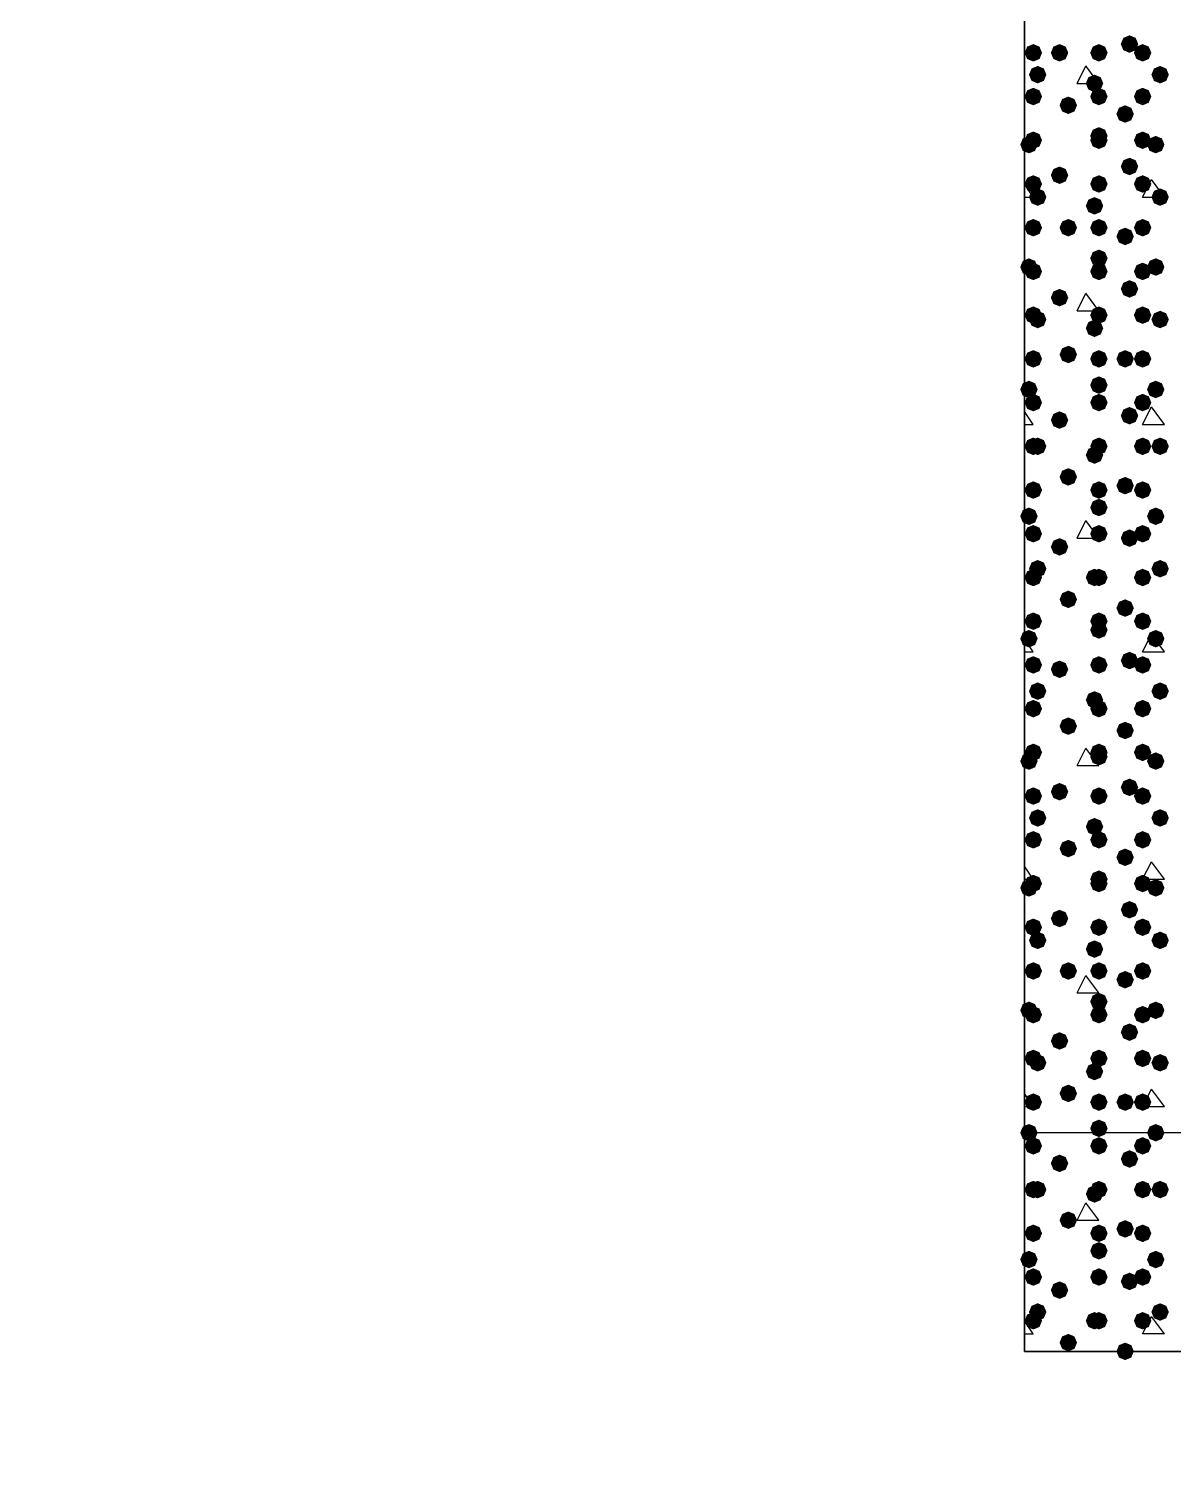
# Model space of a CAD drawing. Header units: millimetres. Extents: x 0 to 420, y 0 to 297.
# Drawn here: x 212.65 to 223.73, y 182.31 to 196.24 of the extents above; entities that cross this region are included whole.
import ezdxf

# ---------------------------------------------------------------- set-up
doc = ezdxf.new("R2010")
doc.units = ezdxf.units.MM
doc.layers.get('0').update_dxf_attribs({"linetype": 'CONTINUOUS'})

msp = doc.modelspace()

# ---------------------------------------------------------------- hatches: boundary and pattern name
at = {"true_color": 0x000008}
for points in [[(223.393, 196.088), (223.368129, 196.028204), (223.308333, 196.003333), (223.248538, 196.028204), (223.223667, 196.088), (223.248537, 196.147796), (223.308333, 196.172667), (223.368129, 196.147796)], [(222.461667, 196.003333), (222.436796, 195.943537), (222.377, 195.918667), (222.317204, 195.943537), (222.292333, 196.003333), (222.317204, 196.063129), (222.377, 196.088), (222.436796, 196.063129)], [(222.715667, 196.003333), (222.690796, 195.943537), (222.631, 195.918667), (222.571204, 195.943537), (222.546333, 196.003333), (222.571204, 196.063129), (222.631, 196.088), (222.690796, 196.063129)], [(223.096667, 196.003333), (223.071796, 195.943537), (223.012, 195.918667), (222.952204, 195.943537), (222.927333, 196.003333), (222.952204, 196.063129), (223.012, 196.088), (223.071796, 196.063129)], [(223.52, 196.003333), (223.495129, 195.943537), (223.435333, 195.918667), (223.375538, 195.943537), (223.350667, 196.003333), (223.375537, 196.063129), (223.435333, 196.088), (223.495129, 196.063129)], [(222.504, 195.791667), (222.479129, 195.731871), (222.419333, 195.707), (222.359537, 195.731871), (222.334667, 195.791667), (222.359537, 195.851462), (222.419333, 195.876333), (222.479129, 195.851463)], [(223.689333, 195.791667), (223.664463, 195.731871), (223.604667, 195.707), (223.544871, 195.731871), (223.52, 195.791667), (223.544871, 195.851462), (223.604667, 195.876333), (223.664462, 195.851463)], [(223.054333, 195.707), (223.029462, 195.647204), (222.969667, 195.622333), (222.909871, 195.647204), (222.885, 195.707), (222.909871, 195.766796), (222.969667, 195.791667), (223.029462, 195.766796)], [(222.461667, 195.58), (222.436796, 195.520204), (222.377, 195.495333), (222.317204, 195.520204), (222.292333, 195.58), (222.317204, 195.639796), (222.377, 195.664667), (222.436796, 195.639796)], [(222.800333, 195.495333), (222.775462, 195.435537), (222.715667, 195.410667), (222.655871, 195.435537), (222.631, 195.495333), (222.655871, 195.555129), (222.715667, 195.58), (222.775462, 195.555129)], [(223.096667, 195.58), (223.071796, 195.520204), (223.012, 195.495333), (222.952204, 195.520204), (222.927333, 195.58), (222.952204, 195.639796), (223.012, 195.664667), (223.071796, 195.639796)], [(223.52, 195.58), (223.495129, 195.520204), (223.435333, 195.495333), (223.375538, 195.520204), (223.350667, 195.58), (223.375537, 195.639796), (223.435333, 195.664667), (223.495129, 195.639796)], [(223.350667, 195.410667), (223.325796, 195.350871), (223.266, 195.326), (223.206204, 195.350871), (223.181333, 195.410667), (223.206204, 195.470462), (223.266, 195.495333), (223.325796, 195.470463)], [(223.096667, 195.199), (223.071796, 195.139204), (223.012, 195.114333), (222.952204, 195.139204), (222.927333, 195.199), (222.952204, 195.258796), (223.012, 195.283667), (223.071796, 195.258796)], [(222.419333, 195.114333), (222.394463, 195.054537), (222.334667, 195.029667), (222.274871, 195.054537), (222.25, 195.114333), (222.274871, 195.174129), (222.334667, 195.199), (222.394462, 195.174129)], [(222.461667, 195.156667), (222.436796, 195.096871), (222.377, 195.072), (222.317204, 195.096871), (222.292333, 195.156667), (222.317204, 195.216462), (222.377, 195.241333), (222.436796, 195.216463)], [(223.096667, 195.156667), (223.071796, 195.096871), (223.012, 195.072), (222.952204, 195.096871), (222.927333, 195.156667), (222.952204, 195.216462), (223.012, 195.241333), (223.071796, 195.216463)], [(223.52, 195.156667), (223.495129, 195.096871), (223.435333, 195.072), (223.375538, 195.096871), (223.350667, 195.156667), (223.375537, 195.216462), (223.435333, 195.241333), (223.495129, 195.216463)], [(223.647, 195.114333), (223.622129, 195.054537), (223.562333, 195.029667), (223.502537, 195.054537), (223.477667, 195.114333), (223.502537, 195.174129), (223.562333, 195.199), (223.622129, 195.174129)], [(222.715667, 194.818), (222.690796, 194.758204), (222.631, 194.733333), (222.571204, 194.758204), (222.546333, 194.818), (222.571204, 194.877796), (222.631, 194.902667), (222.690796, 194.877796)], [(223.393, 194.902667), (223.368129, 194.842871), (223.308333, 194.818), (223.248538, 194.842871), (223.223667, 194.902667), (223.248537, 194.962462), (223.308333, 194.987333), (223.368129, 194.962463)], [(222.461667, 194.733333), (222.436796, 194.673537), (222.377, 194.648667), (222.317204, 194.673537), (222.292333, 194.733333), (222.317204, 194.793129), (222.377, 194.818), (222.436796, 194.793129)], [(223.096667, 194.733333), (223.071796, 194.673537), (223.012, 194.648667), (222.952204, 194.673537), (222.927333, 194.733333), (222.952204, 194.793129), (223.012, 194.818), (223.071796, 194.793129)], [(223.52, 194.733333), (223.495129, 194.673537), (223.435333, 194.648667), (223.375538, 194.673537), (223.350667, 194.733333), (223.375537, 194.793129), (223.435333, 194.818), (223.495129, 194.793129)], [(222.504, 194.606333), (222.479129, 194.546537), (222.419333, 194.521667), (222.359537, 194.546537), (222.334667, 194.606333), (222.359537, 194.666129), (222.419333, 194.691), (222.479129, 194.666129)], [(223.054333, 194.521667), (223.029462, 194.461871), (222.969667, 194.437), (222.909871, 194.461871), (222.885, 194.521667), (222.909871, 194.581462), (222.969667, 194.606333), (223.029462, 194.581463)], [(223.689333, 194.606333), (223.664463, 194.546537), (223.604667, 194.521667), (223.544871, 194.546537), (223.52, 194.606333), (223.544871, 194.666129), (223.604667, 194.691), (223.664462, 194.666129)], [(222.461667, 194.31), (222.436796, 194.250204), (222.377, 194.225333), (222.317204, 194.250204), (222.292333, 194.31), (222.317204, 194.369796), (222.377, 194.394667), (222.436796, 194.369796)], [(222.800333, 194.31), (222.775462, 194.250204), (222.715667, 194.225333), (222.655871, 194.250204), (222.631, 194.31), (222.655871, 194.369796), (222.715667, 194.394667), (222.775462, 194.369796)], [(223.096667, 194.31), (223.071796, 194.250204), (223.012, 194.225333), (222.952204, 194.250204), (222.927333, 194.31), (222.952204, 194.369796), (223.012, 194.394667), (223.071796, 194.369796)], [(223.350667, 194.225333), (223.325796, 194.165537), (223.266, 194.140667), (223.206204, 194.165537), (223.181333, 194.225333), (223.206204, 194.285129), (223.266, 194.31), (223.325796, 194.285129)], [(223.52, 194.31), (223.495129, 194.250204), (223.435333, 194.225333), (223.375538, 194.250204), (223.350667, 194.31), (223.375537, 194.369796), (223.435333, 194.394667), (223.495129, 194.369796)], [(222.419333, 193.929), (222.394463, 193.869204), (222.334667, 193.844333), (222.274871, 193.869204), (222.25, 193.929), (222.274871, 193.988796), (222.334667, 194.013667), (222.394462, 193.988796)], [(223.096667, 194.013667), (223.071796, 193.953871), (223.012, 193.929), (222.952204, 193.953871), (222.927333, 194.013667), (222.952204, 194.073462), (223.012, 194.098333), (223.071796, 194.073463)], [(223.647, 193.929), (223.622129, 193.869204), (223.562333, 193.844333), (223.502537, 193.869204), (223.477667, 193.929), (223.502537, 193.988796), (223.562333, 194.013667), (223.622129, 193.988796)], [(222.461667, 193.886667), (222.436796, 193.826871), (222.377, 193.802), (222.317204, 193.826871), (222.292333, 193.886667), (222.317204, 193.946462), (222.377, 193.971333), (222.436796, 193.946463)], [(223.096667, 193.886667), (223.071796, 193.826871), (223.012, 193.802), (222.952204, 193.826871), (222.927333, 193.886667), (222.952204, 193.946462), (223.012, 193.971333), (223.071796, 193.946463)], [(223.52, 193.886667), (223.495129, 193.826871), (223.435333, 193.802), (223.375538, 193.826871), (223.350667, 193.886667), (223.375537, 193.946462), (223.435333, 193.971333), (223.495129, 193.946463)], [(223.393, 193.717333), (223.368129, 193.657537), (223.308333, 193.632667), (223.248538, 193.657537), (223.223667, 193.717333), (223.248537, 193.777129), (223.308333, 193.802), (223.368129, 193.777129)], [(222.715667, 193.632667), (222.690796, 193.572871), (222.631, 193.548), (222.571204, 193.572871), (222.546333, 193.632667), (222.571204, 193.692462), (222.631, 193.717333), (222.690796, 193.692463)], [(222.461667, 193.463333), (222.436796, 193.403537), (222.377, 193.378667), (222.317204, 193.403537), (222.292333, 193.463333), (222.317204, 193.523129), (222.377, 193.548), (222.436796, 193.523129)], [(222.504, 193.421), (222.479129, 193.361204), (222.419333, 193.336333), (222.359537, 193.361204), (222.334667, 193.421), (222.359537, 193.480796), (222.419333, 193.505667), (222.479129, 193.480796)], [(223.096667, 193.463333), (223.071796, 193.403537), (223.012, 193.378667), (222.952204, 193.403537), (222.927333, 193.463333), (222.952204, 193.523129), (223.012, 193.548), (223.071796, 193.523129)], [(223.52, 193.463333), (223.495129, 193.403537), (223.435333, 193.378667), (223.375538, 193.403537), (223.350667, 193.463333), (223.375537, 193.523129), (223.435333, 193.548), (223.495129, 193.523129)], [(223.689333, 193.421), (223.664463, 193.361204), (223.604667, 193.336333), (223.544871, 193.361204), (223.52, 193.421), (223.544871, 193.480796), (223.604667, 193.505667), (223.664462, 193.480796)], [(223.054333, 193.336333), (223.029462, 193.276537), (222.969667, 193.251667), (222.909871, 193.276537), (222.885, 193.336333), (222.909871, 193.396129), (222.969667, 193.421), (223.029462, 193.396129)], [(222.461667, 193.04), (222.436796, 192.980204), (222.377, 192.955333), (222.317204, 192.980204), (222.292333, 193.04), (222.317204, 193.099796), (222.377, 193.124667), (222.436796, 193.099796)], [(222.800333, 193.082333), (222.775462, 193.022537), (222.715667, 192.997667), (222.655871, 193.022537), (222.631, 193.082333), (222.655871, 193.142129), (222.715667, 193.167), (222.775462, 193.142129)], [(223.096667, 193.04), (223.071796, 192.980204), (223.012, 192.955333), (222.952204, 192.980204), (222.927333, 193.04), (222.952204, 193.099796), (223.012, 193.124667), (223.071796, 193.099796)], [(223.350667, 193.04), (223.325796, 192.980204), (223.266, 192.955333), (223.206204, 192.980204), (223.181333, 193.04), (223.206204, 193.099796), (223.266, 193.124667), (223.325796, 193.099796)], [(223.52, 193.04), (223.495129, 192.980204), (223.435333, 192.955333), (223.375538, 192.980204), (223.350667, 193.04), (223.375537, 193.099796), (223.435333, 193.124667), (223.495129, 193.099796)], [(222.419333, 192.743667), (222.394463, 192.683871), (222.334667, 192.659), (222.274871, 192.683871), (222.25, 192.743667), (222.274871, 192.803462), (222.334667, 192.828333), (222.394462, 192.803463)], [(223.096667, 192.786), (223.071796, 192.726204), (223.012, 192.701333), (222.952204, 192.726204), (222.927333, 192.786), (222.952204, 192.845796), (223.012, 192.870667), (223.071796, 192.845796)], [(223.647, 192.743667), (223.622129, 192.683871), (223.562333, 192.659), (223.502537, 192.683871), (223.477667, 192.743667), (223.502537, 192.803462), (223.562333, 192.828333), (223.622129, 192.803463)], [(222.461667, 192.616667), (222.436796, 192.556871), (222.377, 192.532), (222.317204, 192.556871), (222.292333, 192.616667), (222.317204, 192.676462), (222.377, 192.701333), (222.436796, 192.676463)], [(223.096667, 192.616667), (223.071796, 192.556871), (223.012, 192.532), (222.952204, 192.556871), (222.927333, 192.616667), (222.952204, 192.676462), (223.012, 192.701333), (223.071796, 192.676463)], [(223.52, 192.616667), (223.495129, 192.556871), (223.435333, 192.532), (223.375538, 192.556871), (223.350667, 192.616667), (223.375537, 192.676462), (223.435333, 192.701333), (223.495129, 192.676463)], [(222.715667, 192.447333), (222.690796, 192.387537), (222.631, 192.362667), (222.571204, 192.387537), (222.546333, 192.447333), (222.571204, 192.507129), (222.631, 192.532), (222.690796, 192.507129)], [(223.393, 192.489667), (223.368129, 192.429871), (223.308333, 192.405), (223.248538, 192.429871), (223.223667, 192.489667), (223.248537, 192.549462), (223.308333, 192.574333), (223.368129, 192.549463)], [(222.461667, 192.193333), (222.436796, 192.133537), (222.377, 192.108667), (222.317204, 192.133537), (222.292333, 192.193333), (222.317204, 192.253129), (222.377, 192.278), (222.436796, 192.253129)], [(222.504, 192.193333), (222.479129, 192.133537), (222.419333, 192.108667), (222.359537, 192.133537), (222.334667, 192.193333), (222.359537, 192.253129), (222.419333, 192.278), (222.479129, 192.253129)], [(223.096667, 192.193333), (223.071796, 192.133537), (223.012, 192.108667), (222.952204, 192.133537), (222.927333, 192.193333), (222.952204, 192.253129), (223.012, 192.278), (223.071796, 192.253129)], [(223.52, 192.193333), (223.495129, 192.133537), (223.435333, 192.108667), (223.375538, 192.133537), (223.350667, 192.193333), (223.375537, 192.253129), (223.435333, 192.278), (223.495129, 192.253129)], [(223.689333, 192.193333), (223.664463, 192.133537), (223.604667, 192.108667), (223.544871, 192.133537), (223.52, 192.193333), (223.544871, 192.253129), (223.604667, 192.278), (223.664462, 192.253129)], [(223.054333, 192.108667), (223.029462, 192.048871), (222.969667, 192.024), (222.909871, 192.048871), (222.885, 192.108667), (222.909871, 192.168462), (222.969667, 192.193333), (223.029462, 192.168463)], [(222.800333, 191.897), (222.775462, 191.837204), (222.715667, 191.812333), (222.655871, 191.837204), (222.631, 191.897), (222.655871, 191.956796), (222.715667, 191.981667), (222.775462, 191.956796)], [(222.461667, 191.77), (222.436796, 191.710204), (222.377, 191.685333), (222.317204, 191.710204), (222.292333, 191.77), (222.317204, 191.829796), (222.377, 191.854667), (222.436796, 191.829796)], [(223.096667, 191.77), (223.071796, 191.710204), (223.012, 191.685333), (222.952204, 191.710204), (222.927333, 191.77), (222.952204, 191.829796), (223.012, 191.854667), (223.071796, 191.829796)], [(223.350667, 191.812333), (223.325796, 191.752537), (223.266, 191.727667), (223.206204, 191.752537), (223.181333, 191.812333), (223.206204, 191.872129), (223.266, 191.897), (223.325796, 191.872129)], [(223.52, 191.77), (223.495129, 191.710204), (223.435333, 191.685333), (223.375538, 191.710204), (223.350667, 191.77), (223.375537, 191.829796), (223.435333, 191.854667), (223.495129, 191.829796)], [(223.096667, 191.600667), (223.071796, 191.540871), (223.012, 191.516), (222.952204, 191.540871), (222.927333, 191.600667), (222.952204, 191.660462), (223.012, 191.685333), (223.071796, 191.660463)], [(222.419333, 191.516), (222.394463, 191.456204), (222.334667, 191.431333), (222.274871, 191.456204), (222.25, 191.516), (222.274871, 191.575796), (222.334667, 191.600667), (222.394462, 191.575796)], [(223.647, 191.516), (223.622129, 191.456204), (223.562333, 191.431333), (223.502537, 191.456204), (223.477667, 191.516), (223.502537, 191.575796), (223.562333, 191.600667), (223.622129, 191.575796)], [(222.461667, 191.346667), (222.436796, 191.286871), (222.377, 191.262), (222.317204, 191.286871), (222.292333, 191.346667), (222.317204, 191.406462), (222.377, 191.431333), (222.436796, 191.406463)], [(223.096667, 191.346667), (223.071796, 191.286871), (223.012, 191.262), (222.952204, 191.286871), (222.927333, 191.346667), (222.952204, 191.406462), (223.012, 191.431333), (223.071796, 191.406463)], [(223.393, 191.304333), (223.368129, 191.244537), (223.308333, 191.219667), (223.248538, 191.244537), (223.223667, 191.304333), (223.248537, 191.364129), (223.308333, 191.389), (223.368129, 191.364129)], [(223.52, 191.346667), (223.495129, 191.286871), (223.435333, 191.262), (223.375538, 191.286871), (223.350667, 191.346667), (223.375537, 191.406462), (223.435333, 191.431333), (223.495129, 191.406463)], [(222.715667, 191.219667), (222.690796, 191.159871), (222.631, 191.135), (222.571204, 191.159871), (222.546333, 191.219667), (222.571204, 191.279462), (222.631, 191.304333), (222.690796, 191.279463)], [(222.504, 191.008), (222.479129, 190.948204), (222.419333, 190.923333), (222.359537, 190.948204), (222.334667, 191.008), (222.359537, 191.067796), (222.419333, 191.092667), (222.479129, 191.067796)], [(223.689333, 191.008), (223.664463, 190.948204), (223.604667, 190.923333), (223.544871, 190.948204), (223.52, 191.008), (223.544871, 191.067796), (223.604667, 191.092667), (223.664462, 191.067796)], [(222.461667, 190.923333), (222.436796, 190.863537), (222.377, 190.838667), (222.317204, 190.863537), (222.292333, 190.923333), (222.317204, 190.983129), (222.377, 191.008), (222.436796, 190.983129)], [(223.054333, 190.923333), (223.029462, 190.863537), (222.969667, 190.838667), (222.909871, 190.863537), (222.885, 190.923333), (222.909871, 190.983129), (222.969667, 191.008), (223.029462, 190.983129)], [(223.096667, 190.923333), (223.071796, 190.863537), (223.012, 190.838667), (222.952204, 190.863537), (222.927333, 190.923333), (222.952204, 190.983129), (223.012, 191.008), (223.071796, 190.983129)], [(223.52, 190.923333), (223.495129, 190.863537), (223.435333, 190.838667), (223.375538, 190.863537), (223.350667, 190.923333), (223.375537, 190.983129), (223.435333, 191.008), (223.495129, 190.983129)], [(222.800333, 190.711667), (222.775462, 190.651871), (222.715667, 190.627), (222.655871, 190.651871), (222.631, 190.711667), (222.655871, 190.771462), (222.715667, 190.796333), (222.775462, 190.771463)], [(223.350667, 190.627), (223.325796, 190.567204), (223.266, 190.542333), (223.206204, 190.567204), (223.181333, 190.627), (223.206204, 190.686796), (223.266, 190.711667), (223.325796, 190.686796)], [(222.461667, 190.5), (222.436796, 190.440204), (222.377, 190.415333), (222.317204, 190.440204), (222.292333, 190.5), (222.317204, 190.559796), (222.377, 190.584667), (222.436796, 190.559796)], [(223.096667, 190.5), (223.071796, 190.440204), (223.012, 190.415333), (222.952204, 190.440204), (222.927333, 190.5), (222.952204, 190.559796), (223.012, 190.584667), (223.071796, 190.559796)], [(223.52, 190.5), (223.495129, 190.440204), (223.435333, 190.415333), (223.375538, 190.440204), (223.350667, 190.5), (223.375537, 190.559796), (223.435333, 190.584667), (223.495129, 190.559796)], [(222.419333, 190.330667), (222.394463, 190.270871), (222.334667, 190.246), (222.274871, 190.270871), (222.25, 190.330667), (222.274871, 190.390462), (222.334667, 190.415333), (222.394462, 190.390463)], [(223.096667, 190.415333), (223.071796, 190.355537), (223.012, 190.330667), (222.952204, 190.355537), (222.927333, 190.415333), (222.952204, 190.475129), (223.012, 190.5), (223.071796, 190.475129)], [(223.647, 190.330667), (223.622129, 190.270871), (223.562333, 190.246), (223.502537, 190.270871), (223.477667, 190.330667), (223.502537, 190.390462), (223.562333, 190.415333), (223.622129, 190.390463)], [(222.461667, 190.076667), (222.436796, 190.016871), (222.377, 189.992), (222.317204, 190.016871), (222.292333, 190.076667), (222.317204, 190.136462), (222.377, 190.161333), (222.436796, 190.136463)], [(222.715667, 190.034333), (222.690796, 189.974538), (222.631, 189.949667), (222.571204, 189.974538), (222.546333, 190.034333), (222.571204, 190.094129), (222.631, 190.119), (222.690796, 190.094129)], [(223.096667, 190.076667), (223.071796, 190.016871), (223.012, 189.992), (222.952204, 190.016871), (222.927333, 190.076667), (222.952204, 190.136462), (223.012, 190.161333), (223.071796, 190.136463)], [(223.393, 190.119), (223.368129, 190.059204), (223.308333, 190.034333), (223.248538, 190.059204), (223.223667, 190.119), (223.248537, 190.178796), (223.308333, 190.203667), (223.368129, 190.178796)], [(223.52, 190.076667), (223.495129, 190.016871), (223.435333, 189.992), (223.375538, 190.016871), (223.350667, 190.076667), (223.375537, 190.136462), (223.435333, 190.161333), (223.495129, 190.136463)], [(222.504, 189.822667), (222.479129, 189.762871), (222.419333, 189.738), (222.359537, 189.762871), (222.334667, 189.822667), (222.359537, 189.882462), (222.419333, 189.907333), (222.479129, 189.882463)], [(223.689333, 189.822667), (223.664463, 189.762871), (223.604667, 189.738), (223.544871, 189.762871), (223.52, 189.822667), (223.544871, 189.882462), (223.604667, 189.907333), (223.664462, 189.882463)], [(222.461667, 189.653333), (222.436796, 189.593537), (222.377, 189.568667), (222.317204, 189.593537), (222.292333, 189.653333), (222.317204, 189.713129), (222.377, 189.738), (222.436796, 189.713129)], [(223.054333, 189.738), (223.029462, 189.678204), (222.969667, 189.653333), (222.909871, 189.678204), (222.885, 189.738), (222.909871, 189.797796), (222.969667, 189.822667), (223.029462, 189.797796)], [(223.096667, 189.653333), (223.071796, 189.593537), (223.012, 189.568667), (222.952204, 189.593537), (222.927333, 189.653333), (222.952204, 189.713129), (223.012, 189.738), (223.071796, 189.713129)], [(223.52, 189.653333), (223.495129, 189.593537), (223.435333, 189.568667), (223.375538, 189.593537), (223.350667, 189.653333), (223.375537, 189.713129), (223.435333, 189.738), (223.495129, 189.713129)], [(222.800333, 189.484), (222.775462, 189.424204), (222.715667, 189.399333), (222.655871, 189.424204), (222.631, 189.484), (222.655871, 189.543796), (222.715667, 189.568667), (222.775462, 189.543796)], [(223.350667, 189.441667), (223.325796, 189.381871), (223.266, 189.357), (223.206204, 189.381871), (223.181333, 189.441667), (223.206204, 189.501462), (223.266, 189.526333), (223.325796, 189.501463)], [(222.461667, 189.23), (222.436796, 189.170204), (222.377, 189.145333), (222.317204, 189.170204), (222.292333, 189.23), (222.317204, 189.289796), (222.377, 189.314667), (222.436796, 189.289796)], [(223.096667, 189.23), (223.071796, 189.170204), (223.012, 189.145333), (222.952204, 189.170204), (222.927333, 189.23), (222.952204, 189.289796), (223.012, 189.314667), (223.071796, 189.289796)], [(223.52, 189.23), (223.495129, 189.170204), (223.435333, 189.145333), (223.375538, 189.170204), (223.350667, 189.23), (223.375537, 189.289796), (223.435333, 189.314667), (223.495129, 189.289796)], [(222.419333, 189.145333), (222.394463, 189.085537), (222.334667, 189.060667), (222.274871, 189.085537), (222.25, 189.145333), (222.274871, 189.205129), (222.334667, 189.23), (222.394462, 189.205129)], [(223.096667, 189.187667), (223.071796, 189.127871), (223.012, 189.103), (222.952204, 189.127871), (222.927333, 189.187667), (222.952204, 189.247462), (223.012, 189.272333), (223.071796, 189.247463)], [(223.647, 189.145333), (223.622129, 189.085537), (223.562333, 189.060667), (223.502537, 189.085537), (223.477667, 189.145333), (223.502537, 189.205129), (223.562333, 189.23), (223.622129, 189.205129)], [(222.461667, 188.806667), (222.436796, 188.746871), (222.377, 188.722), (222.317204, 188.746871), (222.292333, 188.806667), (222.317204, 188.866462), (222.377, 188.891333), (222.436796, 188.866463)], [(222.715667, 188.849), (222.690796, 188.789204), (222.631, 188.764333), (222.571204, 188.789204), (222.546333, 188.849), (222.571204, 188.908796), (222.631, 188.933667), (222.690796, 188.908796)], [(223.096667, 188.806667), (223.071796, 188.746871), (223.012, 188.722), (222.952204, 188.746871), (222.927333, 188.806667), (222.952204, 188.866462), (223.012, 188.891333), (223.071796, 188.866463)], [(223.393, 188.891333), (223.368129, 188.831537), (223.308333, 188.806667), (223.248538, 188.831537), (223.223667, 188.891333), (223.248537, 188.951129), (223.308333, 188.976), (223.368129, 188.951129)], [(223.52, 188.806667), (223.495129, 188.746871), (223.435333, 188.722), (223.375538, 188.746871), (223.350667, 188.806667), (223.375537, 188.866462), (223.435333, 188.891333), (223.495129, 188.866463)], [(222.504, 188.595), (222.479129, 188.535204), (222.419333, 188.510333), (222.359537, 188.535204), (222.334667, 188.595), (222.359537, 188.654796), (222.419333, 188.679667), (222.479129, 188.654796)], [(223.054333, 188.510333), (223.029462, 188.450537), (222.969667, 188.425667), (222.909871, 188.450537), (222.885, 188.510333), (222.909871, 188.570129), (222.969667, 188.595), (223.029462, 188.570129)], [(223.689333, 188.595), (223.664463, 188.535204), (223.604667, 188.510333), (223.544871, 188.535204), (223.52, 188.595), (223.544871, 188.654796), (223.604667, 188.679667), (223.664462, 188.654796)], [(222.461667, 188.383333), (222.436796, 188.323537), (222.377, 188.298667), (222.317204, 188.323537), (222.292333, 188.383333), (222.317204, 188.443129), (222.377, 188.468), (222.436796, 188.443129)], [(223.096667, 188.383333), (223.071796, 188.323537), (223.012, 188.298667), (222.952204, 188.323537), (222.927333, 188.383333), (222.952204, 188.443129), (223.012, 188.468), (223.071796, 188.443129)], [(223.52, 188.383333), (223.495129, 188.323537), (223.435333, 188.298667), (223.375538, 188.323537), (223.350667, 188.383333), (223.375537, 188.443129), (223.435333, 188.468), (223.495129, 188.443129)], [(222.800333, 188.298667), (222.775462, 188.238871), (222.715667, 188.214), (222.655871, 188.238871), (222.631, 188.298667), (222.655871, 188.358462), (222.715667, 188.383333), (222.775462, 188.358463)], [(223.350667, 188.214), (223.325796, 188.154204), (223.266, 188.129333), (223.206204, 188.154204), (223.181333, 188.214), (223.206204, 188.273796), (223.266, 188.298667), (223.325796, 188.273796)], [(222.461667, 187.96), (222.436796, 187.900204), (222.377, 187.875333), (222.317204, 187.900204), (222.292333, 187.96), (222.317204, 188.019796), (222.377, 188.044667), (222.436796, 188.019796)], [(223.096667, 188.002333), (223.071796, 187.942537), (223.012, 187.917667), (222.952204, 187.942537), (222.927333, 188.002333), (222.952204, 188.062129), (223.012, 188.087), (223.071796, 188.062129)], [(223.096667, 187.96), (223.071796, 187.900204), (223.012, 187.875333), (222.952204, 187.900204), (222.927333, 187.96), (222.952204, 188.019796), (223.012, 188.044667), (223.071796, 188.019796)], [(223.52, 187.96), (223.495129, 187.900204), (223.435333, 187.875333), (223.375538, 187.900204), (223.350667, 187.96), (223.375537, 188.019796), (223.435333, 188.044667), (223.495129, 188.019796)], [(222.419333, 187.917667), (222.394463, 187.857871), (222.334667, 187.833), (222.274871, 187.857871), (222.25, 187.917667), (222.274871, 187.977462), (222.334667, 188.002333), (222.394462, 187.977463)], [(223.647, 187.917667), (223.622129, 187.857871), (223.562333, 187.833), (223.502537, 187.857871), (223.477667, 187.917667), (223.502537, 187.977462), (223.562333, 188.002333), (223.622129, 187.977463)], [(223.393, 187.706), (223.368129, 187.646204), (223.308333, 187.621333), (223.248538, 187.646204), (223.223667, 187.706), (223.248537, 187.765796), (223.308333, 187.790667), (223.368129, 187.765796)], [(222.461667, 187.536667), (222.436796, 187.476871), (222.377, 187.452), (222.317204, 187.476871), (222.292333, 187.536667), (222.317204, 187.596462), (222.377, 187.621333), (222.436796, 187.596463)], [(222.715667, 187.621333), (222.690796, 187.561537), (222.631, 187.536667), (222.571204, 187.561537), (222.546333, 187.621333), (222.571204, 187.681129), (222.631, 187.706), (222.690796, 187.681129)], [(223.096667, 187.536667), (223.071796, 187.476871), (223.012, 187.452), (222.952204, 187.476871), (222.927333, 187.536667), (222.952204, 187.596462), (223.012, 187.621333), (223.071796, 187.596463)], [(223.52, 187.536667), (223.495129, 187.476871), (223.435333, 187.452), (223.375538, 187.476871), (223.350667, 187.536667), (223.375537, 187.596462), (223.435333, 187.621333), (223.495129, 187.596463)], [(222.504, 187.409667), (222.479129, 187.349871), (222.419333, 187.325), (222.359537, 187.349871), (222.334667, 187.409667), (222.359537, 187.469462), (222.419333, 187.494333), (222.479129, 187.469463)], [(223.689333, 187.409667), (223.664463, 187.349871), (223.604667, 187.325), (223.544871, 187.349871), (223.52, 187.409667), (223.544871, 187.469462), (223.604667, 187.494333), (223.664462, 187.469463)], [(223.054333, 187.325), (223.029462, 187.265204), (222.969667, 187.240333), (222.909871, 187.265204), (222.885, 187.325), (222.909871, 187.384796), (222.969667, 187.409667), (223.029462, 187.384796)], [(222.461667, 187.113333), (222.436796, 187.053537), (222.377, 187.028667), (222.317204, 187.053537), (222.292333, 187.113333), (222.317204, 187.173129), (222.377, 187.198), (222.436796, 187.173129)], [(222.800333, 187.113333), (222.775462, 187.053537), (222.715667, 187.028667), (222.655871, 187.053537), (222.631, 187.113333), (222.655871, 187.173129), (222.715667, 187.198), (222.775462, 187.173129)], [(223.096667, 187.113333), (223.071796, 187.053537), (223.012, 187.028667), (222.952204, 187.053537), (222.927333, 187.113333), (222.952204, 187.173129), (223.012, 187.198), (223.071796, 187.173129)], [(223.52, 187.113333), (223.495129, 187.053537), (223.435333, 187.028667), (223.375538, 187.053537), (223.350667, 187.113333), (223.375537, 187.173129), (223.435333, 187.198), (223.495129, 187.173129)], [(223.350667, 187.028667), (223.325796, 186.968871), (223.266, 186.944), (223.206204, 186.968871), (223.181333, 187.028667), (223.206204, 187.088462), (223.266, 187.113333), (223.325796, 187.088463)], [(222.419333, 186.732333), (222.394463, 186.672537), (222.334667, 186.647667), (222.274871, 186.672537), (222.25, 186.732333), (222.274871, 186.792129), (222.334667, 186.817), (222.394462, 186.792129)], [(222.461667, 186.69), (222.436796, 186.630204), (222.377, 186.605333), (222.317204, 186.630204), (222.292333, 186.69), (222.317204, 186.749796), (222.377, 186.774667), (222.436796, 186.749796)], [(223.096667, 186.817), (223.071796, 186.757204), (223.012, 186.732333), (222.952204, 186.757204), (222.927333, 186.817), (222.952204, 186.876796), (223.012, 186.901667), (223.071796, 186.876796)], [(223.096667, 186.69), (223.071796, 186.630204), (223.012, 186.605333), (222.952204, 186.630204), (222.927333, 186.69), (222.952204, 186.749796), (223.012, 186.774667), (223.071796, 186.749796)], [(223.52, 186.69), (223.495129, 186.630204), (223.435333, 186.605333), (223.375538, 186.630204), (223.350667, 186.69), (223.375537, 186.749796), (223.435333, 186.774667), (223.495129, 186.749796)], [(223.647, 186.732333), (223.622129, 186.672537), (223.562333, 186.647667), (223.502537, 186.672537), (223.477667, 186.732333), (223.502537, 186.792129), (223.562333, 186.817), (223.622129, 186.792129)], [(222.715667, 186.436), (222.690796, 186.376204), (222.631, 186.351333), (222.571204, 186.376204), (222.546333, 186.436), (222.571204, 186.495796), (222.631, 186.520667), (222.690796, 186.495796)], [(223.393, 186.520667), (223.368129, 186.460871), (223.308333, 186.436), (223.248538, 186.460871), (223.223667, 186.520667), (223.248537, 186.580462), (223.308333, 186.605333), (223.368129, 186.580463)], [(222.461667, 186.266667), (222.436796, 186.206871), (222.377, 186.182), (222.317204, 186.206871), (222.292333, 186.266667), (222.317204, 186.326462), (222.377, 186.351333), (222.436796, 186.326463)], [(222.504, 186.224333), (222.479129, 186.164537), (222.419333, 186.139667), (222.359537, 186.164537), (222.334667, 186.224333), (222.359537, 186.284129), (222.419333, 186.309), (222.479129, 186.284129)], [(223.054333, 186.139667), (223.029462, 186.079871), (222.969667, 186.055), (222.909871, 186.079871), (222.885, 186.139667), (222.909871, 186.199462), (222.969667, 186.224333), (223.029462, 186.199463)], [(223.096667, 186.266667), (223.071796, 186.206871), (223.012, 186.182), (222.952204, 186.206871), (222.927333, 186.266667), (222.952204, 186.326462), (223.012, 186.351333), (223.071796, 186.326463)], [(223.52, 186.266667), (223.495129, 186.206871), (223.435333, 186.182), (223.375538, 186.206871), (223.350667, 186.266667), (223.375537, 186.326462), (223.435333, 186.351333), (223.495129, 186.326463)], [(223.689333, 186.224333), (223.664463, 186.164537), (223.604667, 186.139667), (223.544871, 186.164537), (223.52, 186.224333), (223.544871, 186.284129), (223.604667, 186.309), (223.664462, 186.284129)], [(222.800333, 185.928), (222.775462, 185.868204), (222.715667, 185.843333), (222.655871, 185.868204), (222.631, 185.928), (222.655871, 185.987796), (222.715667, 186.012667), (222.775462, 185.987796)], [(222.461667, 185.843333), (222.436796, 185.783537), (222.377, 185.758667), (222.317204, 185.783537), (222.292333, 185.843333), (222.317204, 185.903129), (222.377, 185.928), (222.436796, 185.903129)], [(223.096667, 185.843333), (223.071796, 185.783537), (223.012, 185.758667), (222.952204, 185.783537), (222.927333, 185.843333), (222.952204, 185.903129), (223.012, 185.928), (223.071796, 185.903129)], [(223.350667, 185.843333), (223.325796, 185.783537), (223.266, 185.758667), (223.206204, 185.783537), (223.181333, 185.843333), (223.206204, 185.903129), (223.266, 185.928), (223.325796, 185.903129)], [(223.52, 185.843333), (223.495129, 185.783537), (223.435333, 185.758667), (223.375538, 185.783537), (223.350667, 185.843333), (223.375537, 185.903129), (223.435333, 185.928), (223.495129, 185.903129)], [(223.096667, 185.589333), (223.071796, 185.529538), (223.012, 185.504667), (222.952204, 185.529538), (222.927333, 185.589333), (222.952204, 185.649129), (223.012, 185.674), (223.071796, 185.649129)]]:
    msp.add_hatch(color=0, dxfattribs=at).paths.add_polyline_path(points, flags=0)
at = {"true_color": 0x000007}
for points in [[(222.419333, 185.547), (222.394463, 185.487204), (222.334667, 185.462333), (222.274871, 185.487204), (222.25, 185.547), (222.274871, 185.606796), (222.334667, 185.631667), (222.394462, 185.606796)], [(223.647, 185.547), (223.622129, 185.487204), (223.562333, 185.462333), (223.502537, 185.487204), (223.477667, 185.547), (223.502537, 185.606796), (223.562333, 185.631667), (223.622129, 185.606796)], [(222.461667, 185.42), (222.436796, 185.360204), (222.377, 185.335333), (222.317204, 185.360204), (222.292333, 185.42), (222.317204, 185.479796), (222.377, 185.504667), (222.436796, 185.479796)], [(223.096667, 185.42), (223.071796, 185.360204), (223.012, 185.335333), (222.952204, 185.360204), (222.927333, 185.42), (222.952204, 185.479796), (223.012, 185.504667), (223.071796, 185.479796)], [(223.393, 185.293), (223.368129, 185.233204), (223.308333, 185.208333), (223.248538, 185.233204), (223.223667, 185.293), (223.248537, 185.352796), (223.308333, 185.377667), (223.368129, 185.352796)], [(223.52, 185.42), (223.495129, 185.360204), (223.435333, 185.335333), (223.375538, 185.360204), (223.350667, 185.42), (223.375537, 185.479796), (223.435333, 185.504667), (223.495129, 185.479796)], [(222.715667, 185.250667), (222.690796, 185.190871), (222.631, 185.166), (222.571204, 185.190871), (222.546333, 185.250667), (222.571204, 185.310462), (222.631, 185.335333), (222.690796, 185.310463)], [(222.461667, 184.996667), (222.436796, 184.936871), (222.377, 184.912), (222.317204, 184.936871), (222.292333, 184.996667), (222.317204, 185.056462), (222.377, 185.081333), (222.436796, 185.056463)], [(222.504, 184.996667), (222.479129, 184.936871), (222.419333, 184.912), (222.359537, 184.936871), (222.334667, 184.996667), (222.359537, 185.056462), (222.419333, 185.081333), (222.479129, 185.056463)], [(223.054333, 184.954333), (223.029462, 184.894537), (222.969667, 184.869667), (222.909871, 184.894537), (222.885, 184.954333), (222.909871, 185.014129), (222.969667, 185.039), (223.029462, 185.014129)], [(223.096667, 184.996667), (223.071796, 184.936871), (223.012, 184.912), (222.952204, 184.936871), (222.927333, 184.996667), (222.952204, 185.056462), (223.012, 185.081333), (223.071796, 185.056463)], [(223.52, 184.996667), (223.495129, 184.936871), (223.435333, 184.912), (223.375538, 184.936871), (223.350667, 184.996667), (223.375537, 185.056462), (223.435333, 185.081333), (223.495129, 185.056463)], [(223.689333, 184.996667), (223.664463, 184.936871), (223.604667, 184.912), (223.544871, 184.936871), (223.52, 184.996667), (223.544871, 185.056462), (223.604667, 185.081333), (223.664462, 185.056463)], [(222.800333, 184.700333), (222.775462, 184.640537), (222.715667, 184.615667), (222.655871, 184.640537), (222.631, 184.700333), (222.655871, 184.760129), (222.715667, 184.785), (222.775462, 184.760129)], [(223.350667, 184.615667), (223.325796, 184.555871), (223.266, 184.531), (223.206204, 184.555871), (223.181333, 184.615667), (223.206204, 184.675462), (223.266, 184.700333), (223.325796, 184.675463)], [(222.461667, 184.573333), (222.436796, 184.513537), (222.377, 184.488667), (222.317204, 184.513537), (222.292333, 184.573333), (222.317204, 184.633129), (222.377, 184.658), (222.436796, 184.633129)], [(223.096667, 184.573333), (223.071796, 184.513537), (223.012, 184.488667), (222.952204, 184.513537), (222.927333, 184.573333), (222.952204, 184.633129), (223.012, 184.658), (223.071796, 184.633129)], [(223.52, 184.573333), (223.495129, 184.513537), (223.435333, 184.488667), (223.375538, 184.513537), (223.350667, 184.573333), (223.375537, 184.633129), (223.435333, 184.658), (223.495129, 184.633129)], [(222.419333, 184.319333), (222.394463, 184.259537), (222.334667, 184.234667), (222.274871, 184.259537), (222.25, 184.319333), (222.274871, 184.379129), (222.334667, 184.404), (222.394462, 184.379129)], [(223.096667, 184.404), (223.071796, 184.344204), (223.012, 184.319333), (222.952204, 184.344204), (222.927333, 184.404), (222.952204, 184.463796), (223.012, 184.488667), (223.071796, 184.463796)], [(223.647, 184.319333), (223.622129, 184.259537), (223.562333, 184.234667), (223.502537, 184.259537), (223.477667, 184.319333), (223.502537, 184.379129), (223.562333, 184.404), (223.622129, 184.379129)], [(222.461667, 184.15), (222.436796, 184.090204), (222.377, 184.065333), (222.317204, 184.090204), (222.292333, 184.15), (222.317204, 184.209796), (222.377, 184.234667), (222.436796, 184.209796)], [(223.096667, 184.15), (223.071796, 184.090204), (223.012, 184.065333), (222.952204, 184.090204), (222.927333, 184.15), (222.952204, 184.209796), (223.012, 184.234667), (223.071796, 184.209796)], [(223.393, 184.107667), (223.368129, 184.047871), (223.308333, 184.023), (223.248538, 184.047871), (223.223667, 184.107667), (223.248537, 184.167462), (223.308333, 184.192333), (223.368129, 184.167463)], [(223.52, 184.15), (223.495129, 184.090204), (223.435333, 184.065333), (223.375538, 184.090204), (223.350667, 184.15), (223.375537, 184.209796), (223.435333, 184.234667), (223.495129, 184.209796)], [(222.715667, 184.023), (222.690796, 183.963204), (222.631, 183.938333), (222.571204, 183.963204), (222.546333, 184.023), (222.571204, 184.082796), (222.631, 184.107667), (222.690796, 184.082796)], [(222.504, 183.811333), (222.479129, 183.751537), (222.419333, 183.726667), (222.359537, 183.751537), (222.334667, 183.811333), (222.359537, 183.871129), (222.419333, 183.896), (222.479129, 183.871129)], [(223.689333, 183.811333), (223.664463, 183.751537), (223.604667, 183.726667), (223.544871, 183.751537), (223.52, 183.811333), (223.544871, 183.871129), (223.604667, 183.896), (223.664462, 183.871129)], [(222.461667, 183.726667), (222.436796, 183.666871), (222.377, 183.642), (222.317204, 183.666871), (222.292333, 183.726667), (222.317204, 183.786462), (222.377, 183.811333), (222.436796, 183.786463)], [(223.054333, 183.726667), (223.029462, 183.666871), (222.969667, 183.642), (222.909871, 183.666871), (222.885, 183.726667), (222.909871, 183.786462), (222.969667, 183.811333), (223.029462, 183.786463)], [(223.096667, 183.726667), (223.071796, 183.666871), (223.012, 183.642), (222.952204, 183.666871), (222.927333, 183.726667), (222.952204, 183.786462), (223.012, 183.811333), (223.071796, 183.786463)], [(223.52, 183.726667), (223.495129, 183.666871), (223.435333, 183.642), (223.375538, 183.666871), (223.350667, 183.726667), (223.375537, 183.786462), (223.435333, 183.811333), (223.495129, 183.786463)], [(222.800333, 183.515), (222.775462, 183.455204), (222.715667, 183.430333), (222.655871, 183.455204), (222.631, 183.515), (222.655871, 183.574796), (222.715667, 183.599667), (222.775462, 183.574796)], [(223.350667, 183.430333), (223.325796, 183.370537), (223.266, 183.345667), (223.206204, 183.370537), (223.181333, 183.430333), (223.206204, 183.490129), (223.266, 183.515), (223.325796, 183.490129)]]:
    msp.add_hatch(color=0, dxfattribs=at).paths.add_polyline_path(points, flags=0)

# ---------------------------------------------------------------- linework, layer by layer
at = {"color": 0, "true_color": 0x0000fd}
msp.add_lwpolyline([(40.767, 164.380333), (384.767667, 164.380333), (384.767667, 183.430333), (222.292333, 183.430333), (222.292333, 204.639333), (203.242333, 204.639333), (203.242333, 183.430333), (40.767, 183.430333)], close=True, dxfattribs=at)
at = {"color": 0, "true_color": 0x000007}
for points in [[(222.292333, 204.639333), (222.292333, 185.547)], [(222.800333, 184.700333), (222.885, 184.869667)], [(223.012, 184.700333), (222.885, 184.869667)], [(222.800333, 184.700333), (223.012, 184.700333)], [(222.377, 183.599667), (222.292333, 183.726667)], [(223.647, 183.599667), (223.435333, 183.599667), (223.52, 183.769)], [(223.647, 183.599667), (223.52, 183.769)], [(222.292333, 183.599667), (222.377, 183.599667)]]:
    msp.add_lwpolyline(points, dxfattribs=at)
at = {"color": 0, "true_color": 0x000008}
for points in [[(222.800333, 195.707), (222.885, 195.876333)], [(223.012, 195.707), (222.885, 195.876333)], [(222.800333, 195.707), (223.012, 195.707)], [(222.377, 194.606333), (222.292333, 194.733333)], [(223.435333, 194.606333), (223.52, 194.775667)], [(223.647, 194.606333), (223.52, 194.775667)], [(222.292333, 194.606333), (222.377, 194.606333)], [(223.435333, 194.606333), (223.647, 194.606333)], [(222.800333, 193.505667), (222.885, 193.675)], [(223.012, 193.505667), (222.885, 193.675)], [(222.800333, 193.505667), (223.012, 193.505667)], [(222.377, 192.405), (222.292333, 192.532)], [(223.435333, 192.405), (223.52, 192.574333)], [(223.647, 192.405), (223.52, 192.574333)], [(222.292333, 192.405), (222.377, 192.405)], [(223.435333, 192.405), (223.647, 192.405)], [(222.800333, 191.304333), (222.885, 191.473667)], [(223.012, 191.304333), (222.885, 191.473667)], [(222.800333, 191.304333), (223.012, 191.304333)], [(222.377, 190.203667), (222.292333, 190.330667)], [(223.435333, 190.203667), (223.52, 190.373)], [(223.647, 190.203667), (223.52, 190.373)], [(222.292333, 190.203667), (222.377, 190.203667)], [(223.435333, 190.203667), (223.647, 190.203667)], [(222.800333, 189.103), (222.885, 189.272333)], [(223.012, 189.103), (222.885, 189.272333)], [(222.800333, 189.103), (223.012, 189.103)], [(223.435333, 188.002333), (223.52, 188.171667)], [(223.647, 188.002333), (223.52, 188.171667)], [(222.377, 188.002333), (222.292333, 188.129333)], [(222.292333, 188.002333), (222.377, 188.002333)], [(223.435333, 188.002333), (223.647, 188.002333)], [(222.800333, 186.901667), (222.885, 187.071)], [(223.012, 186.901667), (222.885, 187.071)], [(222.800333, 186.901667), (223.012, 186.901667)], [(223.435333, 185.801), (223.52, 185.970333)], [(223.647, 185.801), (223.52, 185.970333)], [(222.377, 185.801), (222.292333, 185.928)], [(222.292333, 185.801), (222.377, 185.801)], [(223.435333, 185.801), (223.647, 185.801)]]:
    msp.add_lwpolyline(points, dxfattribs=at)
at = {"color": 0, "true_color": 0x000007}
msp.add_lwpolyline([(222.292333, 185.547), (222.292333, 183.430333), (224.409, 183.430333), (224.409, 185.547)], close=True, dxfattribs=at)

doc.saveas('drawing.dxf')
